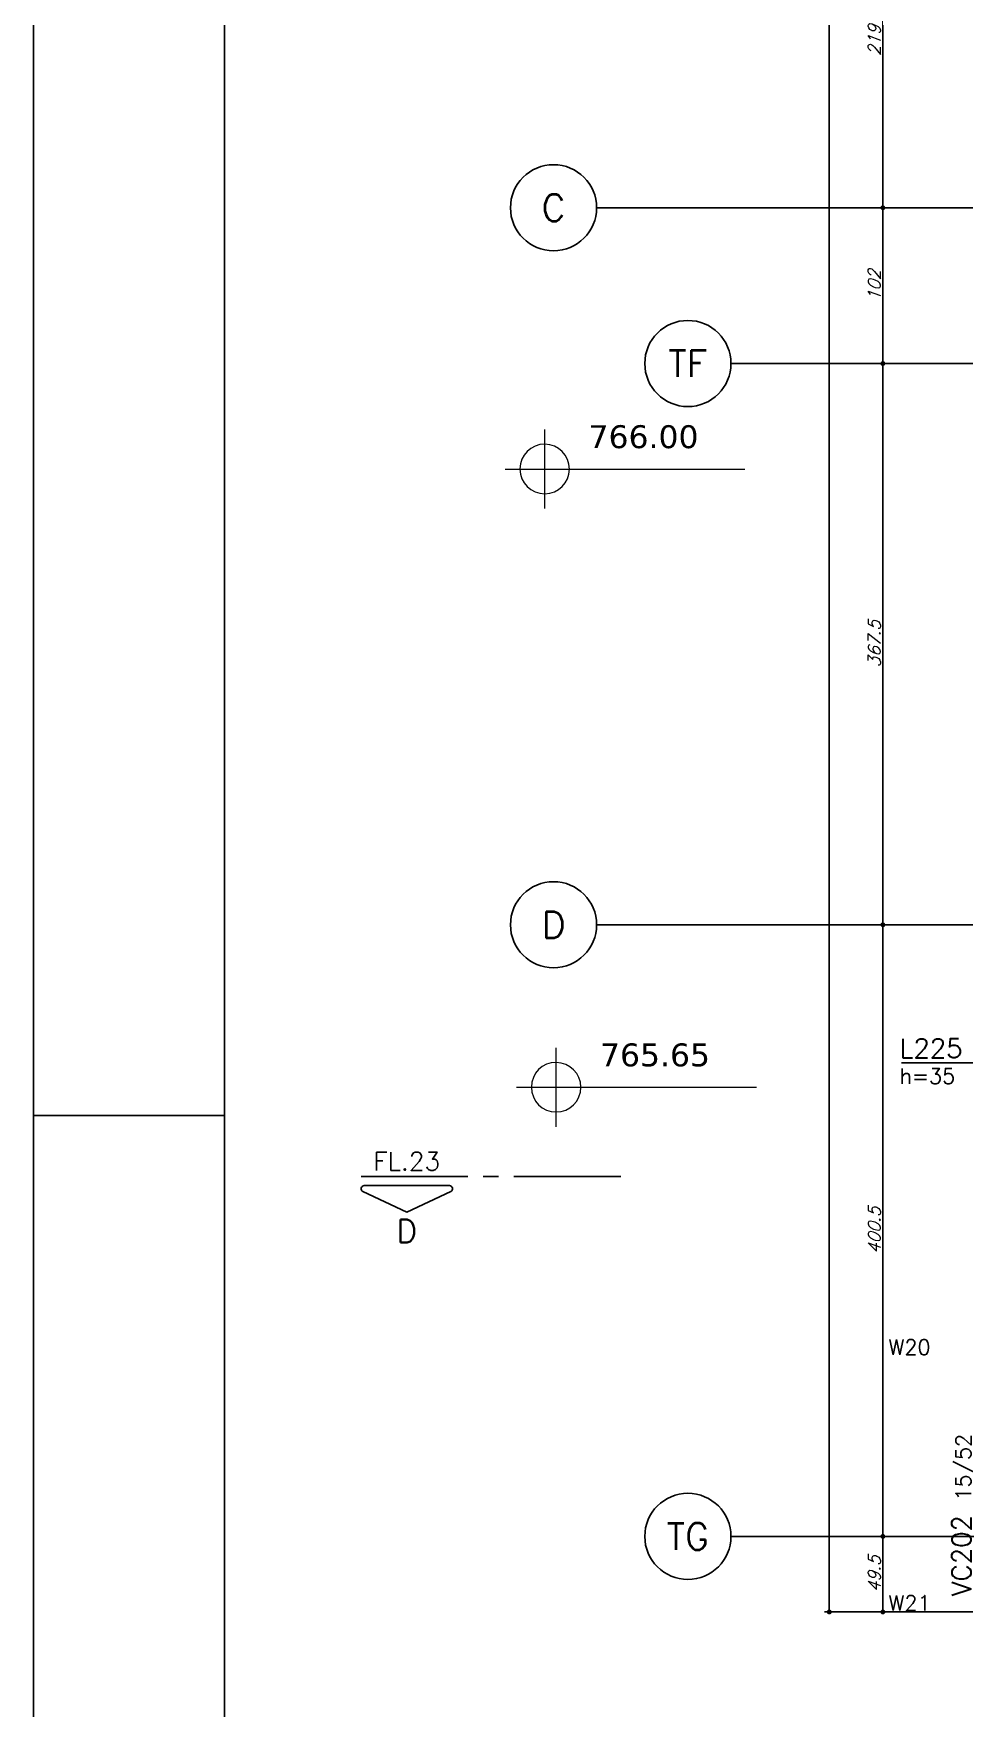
# Model space of a CAD drawing. Extents: x -4172 to 5483, y -2094 to 2406.
# Drawn here: x -4162 to -3553, y -998 to 99 of the extents above; entities that cross this region are included whole.
import ezdxf
from ezdxf import colors
from ezdxf.entities.mleader import LeaderData, LeaderLine
from ezdxf.enums import TextEntityAlignment as Align
from ezdxf.math import Vec2, Vec3

# ---------------------------------------------------------------- set-up
doc = ezdxf.new("R2010")
doc.units = 0
doc.header["$LTSCALE"] = 50
doc.header["$MEASUREMENT"] = 0
doc.linetypes.add('EIXO', pattern=[6.8, 6, -0.4, 0, -0.4])
doc.layers.get('0').update_dxf_attribs({"linetype": 'CONTINUOUS'})
doc.layers.get('DEFPOINTS').update_dxf_attribs({"linetype": 'CONTINUOUS'})
doc.layers.add('A-ANNO-NOTE', color=253, linetype='CONTINUOUS', lineweight=9)
for name, color, linetype in [('F-AUX-RED', 1, 'CONTINUOUS'), ('F-CORTE-INDICAÇÃO', 4, 'CONTINUOUS'), ('F-COTAS', 106, 'CONTINUOUS'), ('F-EIXO', 12, 'EIXO'), ('F-LAJES-DIM', 2, 'CONTINUOUS'), ('F-LAJES-NOME', 4, 'CONTINUOUS'), ('F-MARGEM', 1, 'CONTINUOUS'), ('F-PERFIL - W310x52', 4, 'CONTINUOUS'), ('F-PILARES-NOME', 170, 'CONTINUOUS'), ('F-TEXTO', 6, 'CONTINUOUS'), ('F-VIGAS-DIM', 2, 'CONTINUOUS'), ('F-VIGAS-NOME', 4, 'CONTINUOUS')]:
    doc.layers.add(name, color=color, linetype=linetype)
doc.styles.add('CP-TEXT-INCL', font='romans.shx', dxfattribs={"oblique": 20})
doc.styles.add('MCP', font='romans.shx')
doc.styles.add('ROMANS', font='romans.shx')
doc.styles.get("Standard").update_dxf_attribs({"font": 'ROMANS.SHX'})
doc.styles.add('Verdana_3', font='verdana.ttf', dxfattribs={"height": 20})
doc.dimstyles.new('CP-COTAS-50', dxfattribs={"dimscale": 0.64, "dimtxt": 12.5, "dimasz": 5, "dimexe": 5, "dimexo": 5, "dimgap": 2.5, "dimtad": 1, "dimdec": 1, "dimdsep": 46, "dimtxsty": 'CP-TEXT-INCL', "dimblk1": 'DOT', "dimblk2": 'DOT', "dimsah": 1, "dimcen": 9, "dimclrd": 256, "dimclre": 256, "dimclrt": 256, "dimadec": 0, "dimazin": 0, "dimtfac": 1, "dimtdec": 1, "dimtmove": 2, "dimatfit": 3, "dimldrblk": 'DOT', "dimfxl": 0, "dimtolj": 1, "dimarcsym": 0})

# ---------------------------------------------------------------- blocks, each defined once
blk = doc.blocks.new('_DOT')
at = {"color": 0, "linetype": 'ByBlock'}
blk.add_line((-0.5, 0), (-1, 0), dxfattribs=at)
at = {"color": 0, "linetype": 'ByBlock', "const_width": 0.5}
blk.add_lwpolyline([(-0.25, 0, 1), (0.25, 0, 1)], format="xyb", close=True, dxfattribs=at)
blk = doc.blocks.new('*U22')
at = {"layer": 'F-EIXO'}
blk.add_line((0, 0), (7397, 0), dxfattribs=at)
at = {"layer": 'F-EIXO', "color": 2, "linetype": 'Continuous'}
blk.add_circle((-28.2072, 0), 28.2072, dxfattribs=at)
at = {"layer": 'F-TEXTO', "style": 'ROMANS'}
blk.add_attdef('EIXO', text='', height=17.5, dxfattribs=at).set_placement((-28.2072, 0), align=Align.MIDDLE_CENTER)
blk = doc.blocks.new('*U23')
at = {"layer": 'F-EIXO'}
blk.add_line((0, 0), (7484.954, 0), dxfattribs=at)
at = {"layer": 'F-EIXO', "color": 2, "linetype": 'Continuous'}
blk.add_circle((-28.2072, 0), 28.2072, dxfattribs=at)
at = {"layer": 'F-TEXTO', "style": 'ROMANS'}
blk.add_attdef('EIXO', text='', height=17.5, dxfattribs=at).set_placement((-28.2072, 0), align=Align.MIDDLE_CENTER)
blk = doc.blocks.new('*U24')
at = {"layer": 'F-EIXO'}
blk.add_line((0, 0), (7397, 0), dxfattribs=at)
at = {"layer": 'F-EIXO', "color": 2, "linetype": 'Continuous'}
blk.add_circle((-28.2072, 0), 28.2072, dxfattribs=at)
at = {"layer": 'F-TEXTO', "style": 'ROMANS'}
blk.add_attdef('EIXO', text='', height=17.5, dxfattribs=at).set_placement((-28.2072, 0), align=Align.MIDDLE_CENTER)
blk = doc.blocks.new('*U32')
at = {"layer": 'F-EIXO'}
blk.add_line((0, 0), (7484.954, 0), dxfattribs=at)
at = {"layer": 'F-EIXO', "color": 2, "linetype": 'Continuous'}
blk.add_circle((-28.2072, 0), 28.2072, dxfattribs=at)
at = {"layer": 'F-TEXTO', "style": 'ROMANS'}
blk.add_attdef('EIXO', text='', height=17.5, dxfattribs=at).set_placement((-28.2072, 0), align=Align.MIDDLE_CENTER)
blk = doc.blocks.new('A0-4L_900')
at = {"layer": 'F-MARGEM', "color": 2}
blk.add_line((0, 29.7), (2.5, 29.7), dxfattribs=at)
blk.add_lwpolyline([(0, 0), (0, 90), (192.9, 90), (192.9, 0)], close=True, dxfattribs=at)
at = {"layer": 'F-MARGEM', "color": 7}
blk.add_lwpolyline([(2.5, 89), (191.9, 89), (191.9, 1), (2.5, 1)], close=True, dxfattribs=at)
blk = doc.blocks.new('*D112')
at = {"layer": 'DEFPOINTS', "color": 0, "linetype": 'Continuous', "transparency": 16777216}
for p in [(-3641.4, 1689.5), (-3290, 1689.5), (-3540, -934.5)]:
    blk.add_point(p, dxfattribs=at)
at = {"layer": 'F-COTAS', "linetype": 'Continuous', "lineweight": -2, "transparency": 16777216}
for p, q in [((-3293.2, 1689.5), (-3644.6, 1689.5)), ((-3641.4, -931.3), (-3641.4, 1686.3)), ((-3543.2, -934.5), (-3644.6, -934.5))]:
    blk.add_line(p, q, dxfattribs=at)
at = {"layer": 'F-COTAS', "linetype": 'Continuous', "lineweight": -2, "transparency": 16777216, "xscale": 3.2, "yscale": 3.2, "zscale": 3.2}
for p, rotation in [((-3641.4, 1689.5), 90), ((-3641.4, -934.5), 270)]:
    blk.add_blockref('_DOT', p, dxfattribs=dict(at, rotation=rotation))
at = {"layer": 'F-COTAS', "linetype": 'Continuous', "transparency": 16777216, "insert": (-3647, 377.5), "char_height": 8, "attachment_point": 5, "rotation": 90, "style": 'CP-TEXT-INCL'}
blk.add_mtext('\\A1;2624', dxfattribs=at)
blk = doc.blocks.new('*D113')
at = {"layer": 'DEFPOINTS', "color": 0, "linetype": 'Continuous', "transparency": 16777216}
for p in [(-3606.3, -885), (-3587.6, -885), (-3540, -934.5)]:
    blk.add_point(p, dxfattribs=at)
at = {"layer": 'F-COTAS', "linetype": 'Continuous', "lineweight": -2, "transparency": 16777216}
for p, q in [((-3590.8, -885), (-3609.5, -885)), ((-3606.3, -931.3), (-3606.3, -888.2)), ((-3543.2, -934.5), (-3609.5, -934.5))]:
    blk.add_line(p, q, dxfattribs=at)
at = {"layer": 'F-COTAS', "linetype": 'Continuous', "lineweight": -2, "transparency": 16777216, "xscale": 3.2, "yscale": 3.2, "zscale": 3.2}
for p, rotation in [((-3606.3, -885), 90), ((-3606.3, -934.5), 270)]:
    blk.add_blockref('_DOT', p, dxfattribs=dict(at, rotation=rotation))
at = {"layer": 'F-COTAS', "linetype": 'Continuous', "transparency": 16777216, "insert": (-3611.9, -909.7), "char_height": 8, "attachment_point": 5, "rotation": 90, "style": 'CP-TEXT-INCL'}
blk.add_mtext('\\A1;49.5', dxfattribs=at)
blk = doc.blocks.new('*D114')
at = {"layer": 'DEFPOINTS', "color": 0, "linetype": 'Continuous', "transparency": 16777216}
for p in [(-3606.3, -484.5), (-3594.5, -484.5), (-3587.6, -885)]:
    blk.add_point(p, dxfattribs=at)
at = {"layer": 'F-COTAS', "linetype": 'Continuous', "lineweight": -2, "transparency": 16777216}
for p, q in [((-3597.7, -484.5), (-3609.5, -484.5)), ((-3606.3, -881.8), (-3606.3, -487.7)), ((-3590.8, -885), (-3609.5, -885))]:
    blk.add_line(p, q, dxfattribs=at)
at = {"layer": 'F-COTAS', "linetype": 'Continuous', "lineweight": -2, "transparency": 16777216, "xscale": 3.2, "yscale": 3.2, "zscale": 3.2}
for p, rotation in [((-3606.3, -484.5), 90), ((-3606.3, -885), 270)]:
    blk.add_blockref('_DOT', p, dxfattribs=dict(at, rotation=rotation))
at = {"layer": 'F-COTAS', "linetype": 'Continuous', "transparency": 16777216, "insert": (-3611.9, -684.7), "char_height": 8, "attachment_point": 5, "rotation": 90, "style": 'CP-TEXT-INCL'}
blk.add_mtext('\\A1;400.5', dxfattribs=at)
blk = doc.blocks.new('*D115')
at = {"layer": 'DEFPOINTS', "color": 0, "linetype": 'Continuous', "transparency": 16777216}
for p in [(-3606.3, -117), (-3587.6, -117), (-3594.5, -484.5)]:
    blk.add_point(p, dxfattribs=at)
at = {"layer": 'F-COTAS', "linetype": 'Continuous', "lineweight": -2, "transparency": 16777216}
for p, q in [((-3590.8, -117), (-3609.5, -117)), ((-3606.3, -481.3), (-3606.3, -120.2)), ((-3597.7, -484.5), (-3609.5, -484.5))]:
    blk.add_line(p, q, dxfattribs=at)
at = {"layer": 'F-COTAS', "linetype": 'Continuous', "lineweight": -2, "transparency": 16777216, "xscale": 3.2, "yscale": 3.2, "zscale": 3.2}
for p, rotation in [((-3606.3, -117), 90), ((-3606.3, -484.5), 270)]:
    blk.add_blockref('_DOT', p, dxfattribs=dict(at, rotation=rotation))
at = {"layer": 'F-COTAS', "linetype": 'Continuous', "transparency": 16777216, "insert": (-3611.9, -300.7), "char_height": 8, "attachment_point": 5, "rotation": 90, "style": 'CP-TEXT-INCL'}
blk.add_mtext('\\A1;367.5', dxfattribs=at)
blk = doc.blocks.new('*D116')
at = {"layer": 'DEFPOINTS', "color": 0, "linetype": 'Continuous', "transparency": 16777216}
for p in [(-3606.3, -15), (-3587.6, -15), (-3587.6, -117)]:
    blk.add_point(p, dxfattribs=at)
at = {"layer": 'F-COTAS', "linetype": 'Continuous', "lineweight": -2, "transparency": 16777216}
for p, q in [((-3590.8, -15), (-3609.5, -15)), ((-3606.3, -113.8), (-3606.3, -18.2)), ((-3590.8, -117), (-3609.5, -117))]:
    blk.add_line(p, q, dxfattribs=at)
at = {"layer": 'F-COTAS', "linetype": 'Continuous', "lineweight": -2, "transparency": 16777216, "xscale": 3.2, "yscale": 3.2, "zscale": 3.2}
for p, rotation in [((-3606.3, -15), 90), ((-3606.3, -117), 270)]:
    blk.add_blockref('_DOT', p, dxfattribs=dict(at, rotation=rotation))
at = {"layer": 'F-COTAS', "linetype": 'Continuous', "transparency": 16777216, "insert": (-3611.9, -66), "char_height": 8, "attachment_point": 5, "rotation": 90, "style": 'CP-TEXT-INCL'}
blk.add_mtext('\\A1;102', dxfattribs=at)
blk = doc.blocks.new('*D117')
at = {"layer": 'DEFPOINTS', "color": 0, "linetype": 'Continuous', "transparency": 16777216}
for p in [(-3606.3, 204), (-3575, 204), (-3587.6, -15)]:
    blk.add_point(p, dxfattribs=at)
at = {"layer": 'F-COTAS', "linetype": 'Continuous', "lineweight": -2, "transparency": 16777216}
for p, q in [((-3578.2, 204), (-3609.5, 204)), ((-3606.3, -11.8), (-3606.3, 200.8)), ((-3590.8, -15), (-3609.5, -15))]:
    blk.add_line(p, q, dxfattribs=at)
at = {"layer": 'F-COTAS', "linetype": 'Continuous', "lineweight": -2, "transparency": 16777216, "xscale": 3.2, "yscale": 3.2, "zscale": 3.2}
for p, rotation in [((-3606.3, 204), 90), ((-3606.3, -15), 270)]:
    blk.add_blockref('_DOT', p, dxfattribs=dict(at, rotation=rotation))
at = {"layer": 'F-COTAS', "linetype": 'Continuous', "transparency": 16777216, "insert": (-3611.9, 94.5), "char_height": 8, "attachment_point": 5, "rotation": 90, "style": 'CP-TEXT-INCL'}
blk.add_mtext('\\A1;219', dxfattribs=at)
blk = doc.blocks.new('*U127')
at = {"layer": 'F-CORTE-INDICAÇÃO'}
for p, q in [((-100, 0), (-170, 0)), ((-80, 0), (-90, 0)), ((-70, 0), (0, 0))]:
    blk.add_line(p, q, dxfattribs=at)
blk.add_lwpolyline([(-112, 6, 0.802585), (-111.2, 9.8), (-140, 23.3), (-168.8, 9.8, 0.802585), (-168, 6)], format="xyb", close=True, dxfattribs=at)
at = {"layer": 'F-CORTE-INDICAÇÃO', "style": 'ROMANS'}
blk.add_attdef('CORTE', text='', height=15, dxfattribs=at).set_placement((-140, 35.8), align=Align.MIDDLE_CENTER)
at = {"layer": 'F-CORTE-INDICAÇÃO', "color": 2, "style": 'ROMANS'}
blk.add_attdef('FOLHA', text='', height=12, dxfattribs=at).set_placement((-140, -10), align=Align.MIDDLE_CENTER)
blk = doc.blocks.new('LGN-COTA - LGN-COTA-475391-Térreo')
at = {"layer": 'A-ANNO-NOTE'}
for p, q in [((-0.009, -0.238), (-0.009, 0.28)), ((-0.268, 0.021), (1.302, 0.021))]:
    blk.add_line(p, q, dxfattribs=at)
for centre, start, end in [((-0.009, 0.022), 90, 180), ((-0.009, 0.021), 360, 90), ((-0.009, 0.021), 180, 270), ((-0.009, 0.021), 270, 0)]:
    blk.add_arc(centre, 0.162, start, end, dxfattribs=at)
blk = doc.blocks.new('zw$7512')
at = {"layer": 'A-ANNO-NOTE', "xscale": 100, "yscale": 100, "zscale": 100}
for p in [(-3627.3, -402.2), (-3619.8, -807)]:
    blk.add_blockref('LGN-COTA - LGN-COTA-475391-Térreo', p, dxfattribs=at)
at = {"layer": 'A-ANNO-NOTE', "style": 'Verdana_3'}
for s, p in [('766.00', (-3599.5, -386.4)), ('765.65', (-3592, -791.2))]:
    blk.add_text(s, height=15, dxfattribs=at).set_placement(p)
blk = doc.blocks.new('A$C44D756D9')
at = {"layer": 'F-PILARES-NOME'}
for s, p in [('W20', (-277.5, -2255.6)), ('W21', (-277.5, -2423.1))]:
    blk.add_text(s, height=10, dxfattribs=at).set_placement(p)

msp = doc.modelspace()

# ---------------------------------------------------------------- linework, layer by layer
at = {"layer": 'F-EIXO'}
msp.add_line((-3768.53, -15), (3691.239, -15), dxfattribs=at)

# ---------------------------------------------------------------- block references
at = {"layer": 'A-ANNO-NOTE', "linetype": 'Continuous'}
msp.add_blockref('zw$7512', (-199.5, 214), dxfattribs=at)
at = {"layer": 'F-CORTE-INDICAÇÃO', "linetype": 'Continuous'}
ref = msp.add_blockref('*U127', (-3777.96, -649.338), dxfattribs=dict(at, xscale=-1, rotation=180))
ref.add_attrib('FOLHA', 'FL.23', dxfattribs={"color": 2, "height": 12, "style": 'ROMANS'}).set_placement((-3917.96, -639.338), align=Align.MIDDLE_CENTER)
ref.add_attrib('CORTE', 'D', dxfattribs={"height": 15, "style": 'ROMANS'}).set_placement((-3917.96, -685.102), align=Align.MIDDLE_CENTER)
at = {"layer": 'F-EIXO', "linetype": 'Continuous'}
for name, p, values in [('*U32', (-3793.715, -15), {'EIXO': 'C'}), ('*U24', (-3705.761, -117), {'EIXO': 'TF'}), ('*U23', (-3793.715, -484.5), {'EIXO': 'D'}), ('*U22', (-3705.761, -885), {'EIXO': 'TG'})]:
    msp.add_blockref(name, p, dxfattribs=at).add_auto_attribs(values)
at = {"layer": 'F-MARGEM', "linetype": 'Continuous', "xscale": 50, "yscale": 50, "zscale": 50}
msp.add_blockref('A0-4L_900', (-4162.376, -2094.493), dxfattribs=at)
at = {"layer": 'F-PERFIL - W310x52'}
msp.add_blockref('A$C44D756D9', (-3325, 1489.5), dxfattribs=at)

# ---------------------------------------------------------------- texts
at = {"layer": 'F-LAJES-DIM', "linetype": 'Continuous', "style": 'MCP'}
msp.add_text('h=35', height=10, dxfattribs=at).set_placement((-3595.383, -588.621))
at = {"layer": 'F-LAJES-NOME', "linetype": 'Continuous', "style": 'MCP'}
msp.add_text('L225', height=12.5, dxfattribs=at).set_placement((-3595.383, -571.621))
at = {"layer": 'F-VIGAS-DIM', "linetype": 'Continuous', "style": 'MCP'}
msp.add_text('15/52', height=10, rotation=90, dxfattribs=at).set_placement((-3548.592, -861.615))
at = {"layer": 'F-VIGAS-NOME', "linetype": 'Continuous', "style": 'MCP'}
msp.add_text('VC202', height=12.5, rotation=90, dxfattribs=at).set_placement((-3548.592, -924.115))

# ---------------------------------------------------------------- dimensions: what is measured, and where the dimension line sits
at = {"layer": 'F-COTAS', "linetype": 'Continuous'}
for base, p1, p2, picture, middle in [((-3641.383, 1689.5), (-3540, -934.5), (-3290, 1689.5), '*D112', (-3646.983, 377.5)), ((-3606.309, 204), (-3587.6, -15), (-3574.961, 204), '*D117', (-3611.909, 94.5)), ((-3606.309, -15), (-3587.6, -117), (-3587.6, -15), '*D116', (-3611.909, -66)), ((-3606.309, -117), (-3594.513, -484.5), (-3587.6, -117), '*D115', (-3611.909, -300.75)), ((-3606.309, -484.5), (-3587.635, -885), (-3594.513, -484.5), '*D114', (-3611.909, -684.75)), ((-3606.309, -885), (-3540, -934.5), (-3587.635, -885), '*D113', (-3611.909, -909.75))]:
    dim = msp.add_linear_dim(base=base, p1=p1, p2=p2, angle=90, dimstyle='CP-COTAS-50', dxfattribs=at)
    dim.commit()
    dim.dimension.update_dxf_attribs({"geometry": picture, "text_midpoint": middle})

# ---------------------------------------------------------------- leaders
at = {"layer": 'F-AUX-RED', "linetype": 'Continuous'}
ml = msp.add_multileader_mtext('Standard', dxfattribs=at)
ml.set_content('', color=256)
ml.set_leader_properties()
ml.set_arrow_properties(name='DOT')
ml.build(insert=Vec2(0, 0))
ml.multileader.update_dxf_attribs({"text_right_attachment_type": 6, "dogleg_length": 0.36, "arrow_head_size": 5})
ctx = ml.context
ctx.base_point, ctx.char_height, ctx.arrow_head_size, ctx.landing_gap_size, ctx.plane_origin = Vec3(-3594.158, -574.833), 0.18, 5, 0.09, Vec3(-3519.907, -622.37)
ctx.right_attachment, ctx.text_align_type = 6, 2
notes = []
notes.append((ctx, [(0, (1, 1, 0), (-3540.038, -574.923), (-1, 0), 53.94, [(0, [(-3519.907, -622.37)], 0, [])])]))
ctx.mtext.insert, ctx.mtext.alignment, ctx.mtext.flow_direction = Vec3(-3594.068, -574.743), 3, 5
for ctx, leaders in notes:
    for number, flags, end, landing, length, lines in leaders:
        leader = LeaderData()
        leader.index, (leader.has_last_leader_line, leader.has_dogleg_vector, leader.attachment_direction) = number, flags
        leader.last_leader_point, leader.dogleg_vector, leader.dogleg_length = Vec3(end), Vec3(landing), length
        for number, points, colour, breaks in lines:
            line = LeaderLine()
            line.index, line.vertices, line.color, line.breaks = number, Vec3.list(points), colors.encode_raw_color(colour), breaks
            leader.lines.append(line)
        ctx.leaders.append(leader)

doc.saveas('drawing.dxf')
